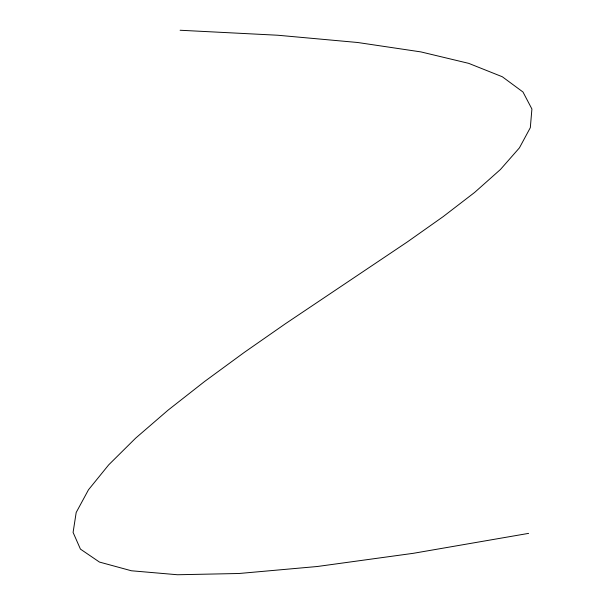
<?xml version="1.0" encoding="UTF-8"?>
<svg xmlns="http://www.w3.org/2000/svg" width="605" height="605" viewBox="0 0 605 605"><rect width="100%" height="100%" fill="white"/><g stroke="black" fill="none" stroke-linecap="round" stroke-linejoin="round"><path stroke-width="0.91" d="M528.619 533.376L413.366 553.303L317.254 566.507L239.058 573.495L177.522 574.75L131.406 570.772L99.454 562.068L80.435 549.113L73.092 532.423L76.185 512.488L88.474 489.793L108.703 464.852L135.633 438.156L168.024 410.19L204.626 381.468L244.193 352.465L285.477 323.698L407.324 241.947L443.185 216.62L474.638 192.428L500.464 169.468L519.43 147.847L530.32 127.663L531.908 109.013L522.985 92.013L502.316 76.759L468.686 63.351L420.868 51.901L357.646 42.494L277.801 35.241L180.101 30.25"/></g></svg>
